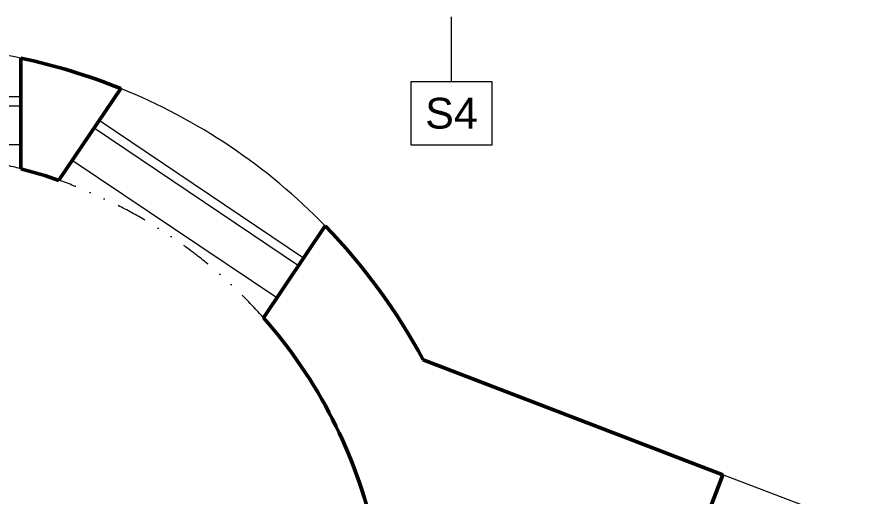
# Model space of a CAD drawing. Header units: millimetres. Extents: x 89194 to 559352, y -753138 to -204019.
# Drawn here: x 331837 to 337263, y -467880 to -464764 of the extents above; entities that cross this region are included whole.
import ezdxf

# ---------------------------------------------------------------- set-up
doc = ezdxf.new("R2010")
doc.units = ezdxf.units.MM
doc.header["$LTSCALE"] = 400
doc.linetypes.add('DIVIDE', pattern=[1.25, 0.5, -0.25, 0, -0.25, 0, -0.25])
for name, color, linetype, lineweight in [('RG_okna', 3, 'Continuous', 9), ('RG_skladby konstrukcí', 5, 'Continuous', 9), ('RG_zdivo stávající', 30, 'Continuous', 50), ('RG_čerch 2', 6, 'DIVIDE', 9)]:
    doc.layers.add(name, color=color, linetype=linetype, lineweight=lineweight)
doc.styles.add('Arial 200', font='Arial.ttf', dxfattribs={"height": 200})

# ---------------------------------------------------------------- blocks, each defined once
blk = doc.blocks.new('okno_oblouk')
at = {"layer": 'RG_okna'}
for points in [[(109065.6, -107732.1), (110665.6, -107732.1)], [(109065.6, -107984.9), (110665.6, -107984.9)], [(109065.6, -108044.9), (110665.6, -108044.9)]]:
    blk.add_lwpolyline(points, dxfattribs=at)
blk.add_arc((109865.6, -104508.7), 3871.3, 258.0738, 281.9262, dxfattribs=at)
at = {"layer": 'RG_zdivo stávající'}
for points in [[(109065.6, -107577.4), (109065.6, -108296.4)], [(110665.6, -107577.4), (110665.6, -108296.4)]]:
    blk.add_lwpolyline(points, dxfattribs=at)
at = {"layer": 'RG_čerch 2'}
blk.add_arc((109865.6, -104508.7), 3171.3, 255.3884, 284.6116, dxfattribs=at)
blk = doc.blocks.new('okno_900')
at = {"layer": 'RG_okna'}
for points in [[(167582.8, -103104.7), (168423.1, -103427.3)], [(167504, -103310.1), (168344.2, -103632.6)], [(167482.5, -103366.1), (168322.7, -103688.7)], [(167403.7, -103571.5), (168243.9, -103894.1)]]:
    blk.add_lwpolyline(points, dxfattribs=at)
at = {"layer": 'RG_zdivo stávající'}
for points in [[(167636.6, -102964.7), (167403.7, -103571.5)], [(168476.8, -103287.2), (168243.9, -103894.1)]]:
    blk.add_lwpolyline(points, dxfattribs=at)
at = {"layer": 'RG_čerch 2'}
blk.add_lwpolyline([(167636.6, -102964.7), (168476.8, -103287.2)], dxfattribs=at)

msp = doc.modelspace()

# ---------------------------------------------------------------- linework, layer by layer
at = {"layer": 'RG_skladby konstrukcí'}
msp.add_lwpolyline([(334660.6, -465187.3), (334660.6, -464763.9)], dxfattribs=at)
msp.add_lwpolyline([(334395.6, -465597.3), (334925.6, -465597.3), (334925.6, -465187.3), (334395.6, -465187.3)], close=True, dxfattribs=at)
at = {"layer": 'RG_zdivo stávající'}
for points in [[(332512.8, -465230.7, 0.043921), (331863.5, -465032.8, 0.043921)], [(332111.6, -465827.4, 0.020451), (331863.5, -465751.8, 0.020451)], [(334476, -466992.5, 0.069868), (333840.6, -466123.4, 0.069868)], [(334158.5, -473340.4), (334158.5, -468129.2, 0.126722), (333439.4, -466720)]]:
    msp.add_lwpolyline(points, format="xyb", dxfattribs=at)
msp.add_lwpolyline([(336423.2, -467740), (334476, -466992.5)], dxfattribs=at)

# ---------------------------------------------------------------- block references
at = {"layer": 'RG_okna'}
for name, p, rotation in [('okno_oblouk', (440929.1, -573329.1), 180), ('okno_oblouk', (363909.2, -616852.6), 146.0788985839595), ('okno_900', (504667.1, -571634), 180)]:
    msp.add_blockref(name, p, dxfattribs=dict(at, rotation=rotation))

# ---------------------------------------------------------------- texts
at = {"layer": 'RG_skladby konstrukcí', "insert": (334660.6, -465392.3), "char_height": 200, "width": 530, "attachment_point": 5, "style": 'Arial 200'}
msp.add_mtext('S4', dxfattribs=at)

doc.saveas('drawing.dxf')
